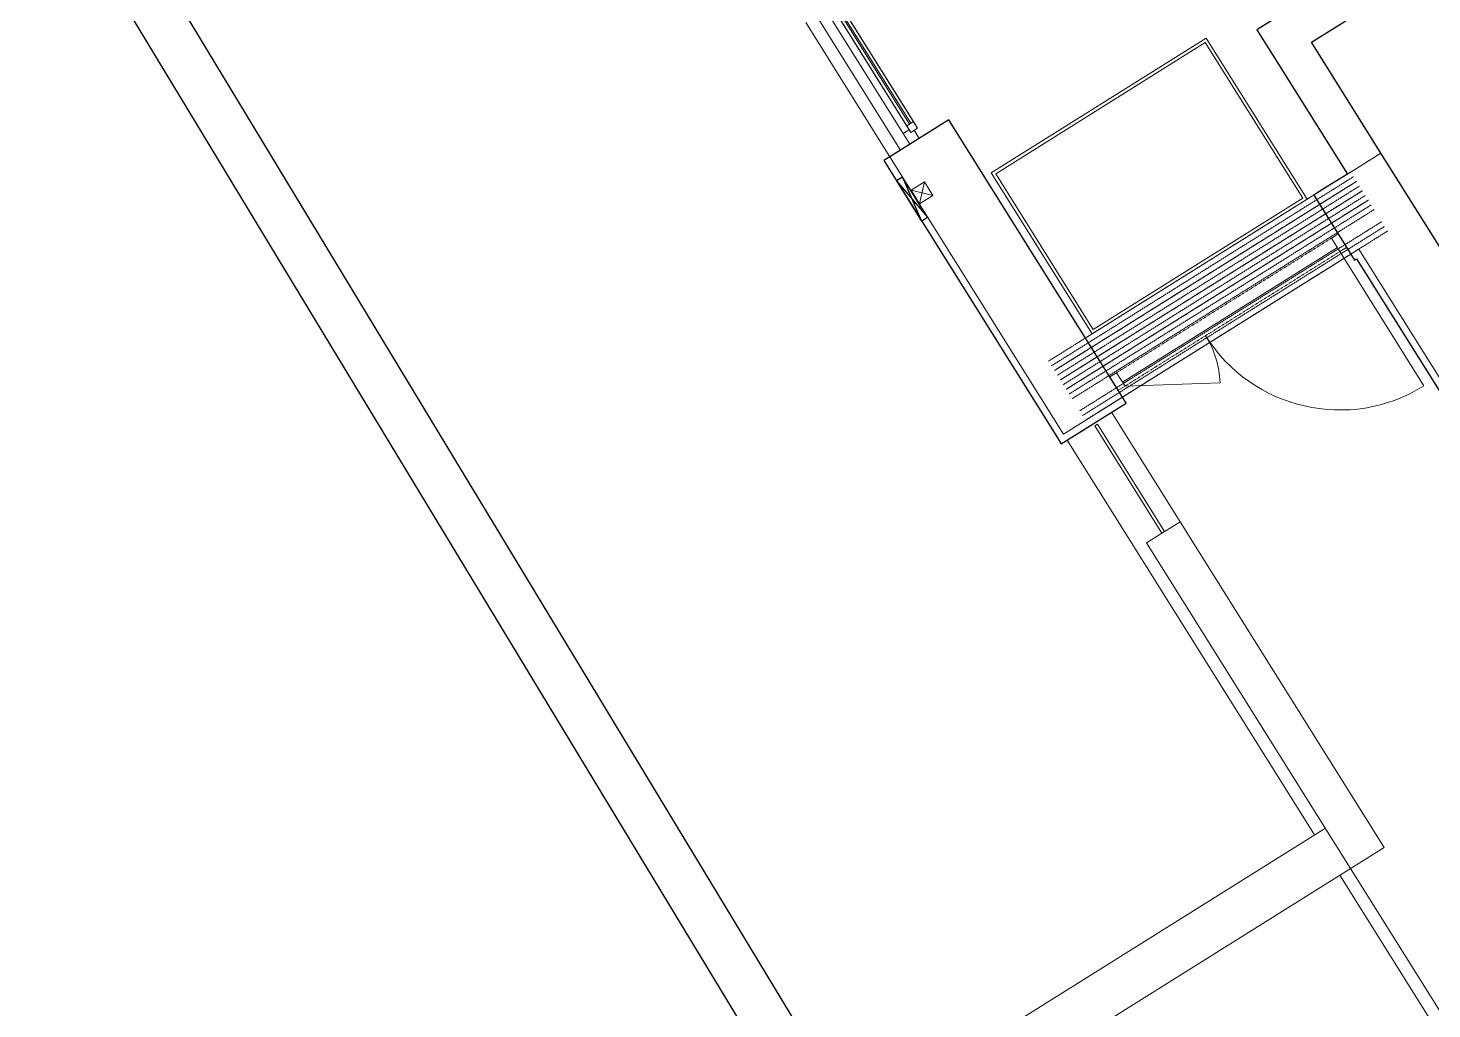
# Model space of a CAD drawing. Header units: millimetres. Extents: x -10201 to 227333, y -5874 to 72638.
# Drawn here: x 157263 to 166124, y 17535 to 23728 of the extents above; entities that cross this region are included whole.
import ezdxf

# ---------------------------------------------------------------- set-up
doc = ezdxf.new("R2010")
doc.units = ezdxf.units.MM
doc.linetypes.add('HA_Dash_3mm-S1mm', pattern=[3, 2, -1])
doc.linetypes.add('HA_DashDot_2_2mm-S0_6mm', pattern=[2.2, 1, -0.6, 0, -0.6])
for name, color, linetype, lineweight in [('A-DETL-____-OTLN', 9, 'Continuous', 25), ('A-DOOR-____-MCUT', 9, 'HA_DashDot_2_2mm-S0_6mm', 9), ('A-DOOR-____-OTLN', 9, 'Continuous', 9), ('A-DOOR-FRAM-MCUT', 9, 'Continuous', 9), ('A-DOOR-FRAM-OTLN', 9, 'Continuous', 9), ('A-FLOR-____-OTLN', 9, 'Continuous', 9), ('A-FLOR-HRAL-OTLN', 9, 'Continuous', 9), ('A-GENM-____-HDLN', 9, 'HA_Dash_3mm-S1mm', 9), ('A-GENM-____-OTLN', 9, 'Continuous', 9), ('A-GLAZ-____-MCUT', 9, 'Continuous', 5), ('A-GLAZ-____-OTLN', 9, 'Continuous', 5), ('A-WALL-____-MCUT', 9, 'Continuous', 25), ('A-WALL-____-OTLN', 9, 'Continuous', 9), ('I-WALL-____-MCUT', 9, 'Continuous', 25), ('M-HVAC-DUCT-OTLN', 9, 'Continuous', 9)]:
    doc.layers.add(name, color=color, linetype=linetype, lineweight=lineweight)

# ---------------------------------------------------------------- blocks, each defined once
blk = doc.blocks.new('HA_WD_SinglePanel - 1000x2400-1662822-schema POHLEDU D_120_6200')
at = {"layer": 'A-GLAZ-____-MCUT'}
for p, q in [((-420, 70), (-500, 70)), ((-500, 0), (-440, 0)), ((-440, -25), (-440, 25)), ((-440, 25), (-390, 25)), ((-420, 25), (-420, 70)), ((-390, 25), (-390, -25)), ((390, 5), (-390, 5)), ((390, -25), (390, 25)), ((390, 25), (440, 25)), ((500, 70), (420, 70)), ((420, 70), (420, 25)), ((440, 25), (440, -25)), ((440, 0), (500, 0)), ((-390, -25), (-440, -25)), ((390, -5), (-390, -5)), ((440, -25), (390, -25))]:
    blk.add_line(p, q, dxfattribs=at)
at = {"layer": 'A-GLAZ-____-OTLN'}
for p, q in [((440, 25), (-440, 25)), ((-440, -25), (-440, 25)), ((420, 70), (-420, 70)), ((390, 25), (-390, 25)), ((440, 25), (440, -25)), ((-440, -25), (440, -25)), ((390, -25), (-390, -25))]:
    blk.add_line(p, q, dxfattribs=at)
blk = doc.blocks.new('HA_DR_Double_Swing_Solid_FrameButt - In_FAS_1600x2350_1000-1958729-schema POHLEDU D_120_6200')
at = {"layer": 'A-DOOR-____-MCUT'}
for p, q in [((-800, -70), (800, -70)), ((-800, -170), (800, -170))]:
    blk.add_line(p, q, dxfattribs=at)
at = {"layer": 'A-DOOR-____-OTLN', "lineweight": 5}
for p, q in [((-280.4, -470), (-800, -170)), ((800, -1170), (800, -170))]:
    blk.add_line(p, q, dxfattribs=at)
for centre, radius, start, end in [((-800, -170), 600, 330, 360), ((800, -170), 1000, 180, 270)]:
    blk.add_arc(centre, radius, start, end, dxfattribs=at)
at = {"layer": 'A-DOOR-FRAM-MCUT'}
for p, q in [((-800, -70), (-850, -70)), ((-800, -170), (-800, -70)), ((850, -70), (800, -70)), ((800, -70), (800, -170)), ((-850, -170), (-800, -170)), ((800, -170), (850, -170))]:
    blk.add_line(p, q, dxfattribs=at)
at = {"layer": 'A-DOOR-FRAM-OTLN', "linetype": 'HA_DashDot_2_2mm-S0_6mm'}
for p, q in [((850, 220), (-850, 220)), ((850, -220), (-850, -220))]:
    blk.add_line(p, q, dxfattribs=at)
blk = doc.blocks.new('Cistici zona_ram - Cistici zona_ram-1710819-schema POHLEDU D_120_6200')
at = {"layer": 'A-GENM-____-OTLN'}
for p, q in [((-29009.9, -3651.8), (-30209.9, -3651.8)), ((-30209.9, -3651.8), (-30209.9, -5251.8)), ((-30189.9, -5231.8), (-30189.9, -3671.8)), ((-30189.9, -3671.8), (-29029.9, -3671.8)), ((-29029.9, -3671.8), (-29029.9, -5231.8)), ((-29009.9, -5251.8), (-29009.9, -3651.8)), ((-30209.9, -5251.8), (-29009.9, -5251.8)), ((-29029.9, -5231.8), (-30189.9, -5231.8))]:
    blk.add_line(p, q, dxfattribs=at)
blk = doc.blocks.new('TB_Porotherm KP7_2250mm - TB_Porotherm KP7_2250mm-1893974-schema POHLEDU D_120_6200')
at = {"layer": 'A-GENM-____-HDLN'}
for p, q in [((-1125, 35), (1125, 35)), ((-1125, 0), (1125, 0)), ((1125, -35), (-1125, -35))]:
    blk.add_line(p, q, dxfattribs=at)
blk = doc.blocks.new('185-01_OBJEKT C_Central_rvt-4-schema POHLEDU D_120_6200')
at = {"layer": 'A-DETL-____-OTLN'}
for p, q in [((-21047.9, 22787), (-21086.1, 22763.1)), ((-20888.7, 22532.8), (-21047.9, 22787)), ((-21047.9, 22787), (-20926.8, 22508.9)), ((-21086.1, 22763.1), (-20926.8, 22508.9)), ((-21086.1, 22763.1), (-20888.7, 22532.8)), ((-20926.8, 22508.9), (-20888.7, 22532.8))]:
    blk.add_line(p, q, dxfattribs=at)
at = {"layer": 'A-FLOR-____-OTLN'}
for p, q in [((-21590.9, 23804.6), (-21060.1, 22957.1)), ((-19658.9, 21492.5), (-18302.9, 22341.8)), ((-18218.1, 22300.5), (-19658.8, 21398.1)), ((-20007.8, 21126.4), (-18446.5, 18633.8)), ((-18287.3, 18379.5), (-17124.8, 16523.6))]:
    blk.add_line(p, q, dxfattribs=at)
at = {"layer": 'A-WALL-____-MCUT'}
for p, q in [((-20755, 23148.2), (-21127.9, 22914.6)), ((-19658.8, 21398.1), (-20755, 23148.2)), ((-21127.9, 22914.6), (-21166, 22890.7)), ((-21166, 22890.7), (-20069.8, 21140.7)), ((-17165.3, 21561.7), (-18027.9, 22938.8)), ((-18239.8, 22806.1), (-18400.8, 22705.3)), ((-18400.8, 22705.3), (-18451.6, 22673.4)), ((-18451.6, 22673.4), (-18218.1, 22300.5)), ((-18218.1, 22300.5), (-18194.2, 22262.4)), ((-18194.2, 22262.4), (-18181.5, 22270.4)), ((-18181.5, 22270.4), (-17249.9, 20783)), ((-20045.9, 21102.5), (-19634.9, 21360)), ((-19634.9, 21360), (-19658.8, 21398.1)), ((-20069.8, 21140.7), (-20045.9, 21102.5))]:
    blk.add_line(p, q, dxfattribs=at)
at = {"layer": 'A-WALL-____-MCUT', "lineweight": 9}
for p, q in [((-21127.9, 22914.6), (-20031.7, 21164.6)), ((-20031.7, 21164.6), (-21127.9, 22914.6)), ((-18027.9, 22938.8), (-18239.8, 22806.1)), ((-18239.8, 22806.1), (-18027.9, 22938.8)), ((-18167.2, 22332.4), (-18205.4, 22308.5)), ((-18167.2, 22332.4), (-17211.8, 20806.9)), ((-17211.8, 20806.9), (-18167.2, 22332.4)), ((-18218.1, 22300.5), (-18205.4, 22308.5)), ((-18205.4, 22308.5), (-18218.1, 22300.5)), ((-20031.7, 21164.6), (-19658.8, 21398.1)), ((-19658.8, 21398.1), (-20031.7, 21164.6))]:
    blk.add_line(p, q, dxfattribs=at)
at = {"layer": 'I-WALL-____-MCUT'}
for p, q in [((-17954.5, 24253.3), (-18810.4, 23717.2)), ((-18465.8, 23638), (-17470, 24261.7)), ((-18810.4, 23717.2), (-18677.7, 23505.3)), ((-18027.9, 22938.8), (-18465.8, 23638)), ((-18677.7, 23505.3), (-18239.8, 22806.1))]:
    blk.add_line(p, q, dxfattribs=at)
at = {"layer": 'M-HVAC-DUCT-OTLN', "lineweight": 5}
for p, q in [((-20993.4, 22703.2), (-20908.7, 22756.2)), ((-20993.4, 22703.2), (-20908.7, 22756.2)), ((-20855.6, 22671.5), (-20993.4, 22703.2)), ((-20940.4, 22618.4), (-20993.4, 22703.2)), ((-20855.6, 22671.5), (-20993.4, 22703.2)), ((-20940.4, 22618.4), (-20993.4, 22703.2)), ((-20940.4, 22618.4), (-20908.7, 22756.2)), ((-20940.4, 22618.4), (-20908.7, 22756.2)), ((-20908.7, 22756.2), (-20855.6, 22671.5)), ((-20908.7, 22756.2), (-20855.6, 22671.5)), ((-20855.6, 22671.5), (-20940.4, 22618.4)), ((-20855.6, 22671.5), (-20940.4, 22618.4))]:
    blk.add_line(p, q, dxfattribs=at)
at = {"layer": 'A-DOOR-____-OTLN', "lineweight": 9, "rotation": 32.06124947745568}
blk.add_blockref('HA_DR_Double_Swing_Solid_FrameButt - In_FAS_1600x2350_1000-1958729-schema POHLEDU D_120_6200', (-19055.2, 22035.8), dxfattribs=at)
at = {"layer": 'A-GENM-____-OTLN', "lineweight": 9}
for name, p, rotation in [('Cistici zona_ram - Cistici zona_ram-1710819-schema POHLEDU D_120_6200', (0, 0), 302.0612494774558), ('TB_Porotherm KP7_2250mm - TB_Porotherm KP7_2250mm-1893974-schema POHLEDU D_120_6200', (-19153.4, 22192.6), 32.06124947745571), ('TB_Porotherm KP7_2250mm - TB_Porotherm KP7_2250mm-1893974-schema POHLEDU D_120_6200', (-19116.3, 22133.2), 32.06124947745571), ('TB_Porotherm KP7_2250mm - TB_Porotherm KP7_2250mm-1893974-schema POHLEDU D_120_6200', (-19079.1, 22073.9), 32.06124947745571), ('TB_Porotherm KP7_2250mm - TB_Porotherm KP7_2250mm-1893974-schema POHLEDU D_120_6200', (-19042, 22014.6), 32.06124947745571), ('TB_Porotherm KP7_2250mm - TB_Porotherm KP7_2250mm-1893974-schema POHLEDU D_120_6200', (-18957, 21879), 32.06124947745602)]:
    blk.add_blockref(name, p, dxfattribs=dict(at, rotation=rotation))
at = {"layer": 'A-GLAZ-____-OTLN', "lineweight": 9, "rotation": 122.0612494774554}
blk.add_blockref('HA_WD_SinglePanel - 1000x2400-1662822-schema POHLEDU D_120_6200', (-21206.8, 23455.1), dxfattribs=at)
blk = doc.blocks.new('Railing - Railing-1835190-schema POHLEDU D_120_6200')
at = {"layer": 'A-FLOR-HRAL-OTLN'}
for p, q in [((-19834.6, 21217.2), (-19817.6, 21227.8)), ((-19834.6, 21217.2), (-19410, 20539.2)), ((-19393.1, 20549.8), (-19817.6, 21227.8)), ((-19393.1, 20549.8), (-19410, 20539.2))]:
    blk.add_line(p, q, dxfattribs=at)

msp = doc.modelspace()

# ---------------------------------------------------------------- linework, layer by layer
at = {"layer": 'A-FLOR-____-OTLN'}
for p, q in [((165611.7, 22300.5), (164171, 21398.1)), ((164101.7, 21301.6), (164534.3, 20610.9)), ((165610.3, 18422), (166698.5, 16684.7))]:
    msp.add_line(p, q, dxfattribs=at)
at = {"layer": 'A-WALL-____-MCUT'}
for p, q in [((157263.1, 24879.2), (162234.8, 16661.7)), ((162489, 16820.9), (157675, 24777.9))]:
    msp.add_line(p, q, dxfattribs=at)
at = {"layer": 'A-WALL-____-OTLN'}
for p, q in [((162702, 22914.6), (162171.1, 23762.1)), ((164322.4, 20478.2), (164534.3, 20610.9)), ((164534.3, 20610.9), (165822.2, 18554.7)), ((165610.3, 18422), (164322.4, 20478.2)), ((162489, 16820.9), (165451.1, 18676.2)), ((165822.2, 18554.7), (162390.1, 16405))]:
    msp.add_line(p, q, dxfattribs=at)

# ---------------------------------------------------------------- block references
at = {"color": 50, "lineweight": 5}
msp.add_blockref('185-01_OBJEKT C_Central_rvt-4-schema POHLEDU D_120_6200', (183829.8, 0), dxfattribs=at)
at = {"layer": 'A-FLOR-HRAL-OTLN'}
msp.add_blockref('Railing - Railing-1835190-schema POHLEDU D_120_6200', (183829.8, 0), dxfattribs=at)

doc.saveas('drawing.dxf')
